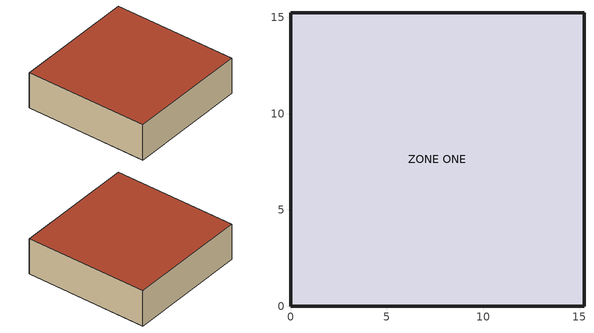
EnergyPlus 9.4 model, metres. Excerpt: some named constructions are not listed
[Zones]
ZONE ONE
 floor adiabatic (FLOOR): 15.24,0 0,0 0,15.24 15.24,15.24 z0
 wall outside (R13WALL): 0,0 15.24,0 15.24,15.24 0,15.24 0,0 z0:4.57
 roof outside (ROOF31): 0,15.24 0,0 15.24,0 15.24,15.24 z4.57
[Construction]
Composite 2-Core Filled Concrete Block Uninsulated: Composite 2-Core Filled Concrete Block Uninsulated #3, Composite 2-Core Filled Concrete Block Uninsulated #2, Composite 2-Core Filled Concrete Block Uninsulated #1
Composite 2x4 Steel Stud R11: Composite 2x4 Steel Stud R11 #3, Composite 2x4 Steel Stud R11 #2, Composite 2x4 Steel Stud R11 #1
Composite 2x4 Wood Stud R11: Composite 2x4 Wood Stud R11 #3, Composite 2x4 Wood Stud R11 #2, Composite 2x4 Wood Stud R11 #1
Composite 2x6 Steel Stud R19: Composite 2x6 Steel Stud R19 #3, Composite 2x6 Steel Stud R19 #2, Composite 2x6 Steel Stud R19 #1
Composite 2x6 Wood Stud R19: Composite 2x6 Wood Stud R19 #3, Composite 2x6 Wood Stud R19 #2, Composite 2x6 Wood Stud R19 #1
Composite Brick Foam 2x4 Steel Stud R11: Composite Brick Foam 2x4 Steel Stud R11 #3, Composite Brick Foam 2x4 Steel Stud R11 #2, Composite Brick Foam 2x4 Steel Stud R11 #1
Composite Brick Foam 2x6 Steel Stud R19: Composite Brick Foam 2x6 Steel Stud R19 #3, Composite Brick Foam 2x6 Steel Stud R19 #2, Composite Brick Foam 2x6 Steel Stud R19 #1
Composite Concrete/Foam/Concrete With Plastic Connectors: Composite Concrete/Foam/Concrete With Plastic Connectors #3, Composite Concrete/Foam/Concrete With Plastic Connectors #2, Composite Concrete/Foam/Concrete With Plastic Connectors #1
Composite Foam 2x6 Steel Stud R19: Composite Foam 2x6 Steel Stud R19 #3, Composite Foam 2x6 Steel Stud R19 #2, Composite Foam 2x6 Steel Stud R19 #1
Composite Insulated Concrete Form Wall With Steel Ties: Composite Insulated Concrete Form Wall With Steel Ties #3, Composite Insulated Concrete Form Wall With Steel Ties #2, Composite Insulated Concrete Form Wall With Steel Ties #1
Construction 1: Composite 2-Core Filled Concrete Block Insulated #1, Composite 2x4 Steel Stud R11 #1, Composite 2x4 Wood Stud R11 #1, Composite Brick Foam 2x4 Steel Stud R11 #1, Composite Foam 2x6 Steel Stud R19 #1, Composite Foam 2x6 Steel Stud R19 #2, Composite Insulated Concrete Form Wall With Steel Ties #1
Construction 10: Composite 2-Core Filled Concrete Block Insulated #1, Composite 2x4 Steel Stud R11 #1, Composite 2x4 Wood Stud R11 #1, Composite Foam 2x6 Steel Stud R19 #1, Composite Foam 2x6 Steel Stud R19 #2, Composite Insulated Concrete Form Wall With Steel Ties #1, Composite Brick Foam 2x4 Steel Stud R11 #1
Construction 100: Composite 2-Core Filled Concrete Block Insulated #1, Composite 2x4 Steel Stud R11 #1, Composite Insulated Concrete Form Wall With Steel Ties #1, Composite 2x4 Wood Stud R11 #1, Composite Foam 2x6 Steel Stud R19 #1, Composite Foam 2x6 Steel Stud R19 #2, Composite Brick Foam 2x4 Steel Stud R11 #1
Construction 1000: Composite 2x4 Steel Stud R11 #1, Composite Brick Foam 2x4 Steel Stud R11 #1, Composite 2x4 Wood Stud R11 #1, Composite Foam 2x6 Steel Stud R19 #2, Composite Foam 2x6 Steel Stud R19 #1, Composite Insulated Concrete Form Wall With Steel Ties #1, Composite 2-Core Filled Concrete Block Insulated #1
Construction 101: Composite 2-Core Filled Concrete Block Insulated #1, Composite 2x4 Steel Stud R11 #1, Composite Insulated Concrete Form Wall With Steel Ties #1, Composite 2x4 Wood Stud R11 #1, Composite Foam 2x6 Steel Stud R19 #2, Composite Brick Foam 2x4 Steel Stud R11 #1, Composite Foam 2x6 Steel Stud R19 #1
Construction 102: Composite 2-Core Filled Concrete Block Insulated #1, Composite 2x4 Steel Stud R11 #1, Composite Insulated Concrete Form Wall With Steel Ties #1, Composite 2x4 Wood Stud R11 #1, Composite Foam 2x6 Steel Stud R19 #2, Composite Foam 2x6 Steel Stud R19 #1, Composite Brick Foam 2x4 Steel Stud R11 #1
Construction 103: Composite 2-Core Filled Concrete Block Insulated #1, Composite 2x4 Steel Stud R11 #1, Composite Insulated Concrete Form Wall With Steel Ties #1, Composite Brick Foam 2x4 Steel Stud R11 #1, Composite 2x4 Wood Stud R11 #1, Composite Foam 2x6 Steel Stud R19 #1, Composite Foam 2x6 Steel Stud R19 #2
Construction 104: Composite 2-Core Filled Concrete Block Insulated #1, Composite 2x4 Steel Stud R11 #1, Composite Insulated Concrete Form Wall With Steel Ties #1, Composite Brick Foam 2x4 Steel Stud R11 #1, Composite 2x4 Wood Stud R11 #1, Composite Foam 2x6 Steel Stud R19 #2, Composite Foam 2x6 Steel Stud R19 #1
Construction 105: Composite 2-Core Filled Concrete Block Insulated #1, Composite 2x4 Steel Stud R11 #1, Composite Insulated Concrete Form Wall With Steel Ties #1, Composite Brick Foam 2x4 Steel Stud R11 #1, Composite Foam 2x6 Steel Stud R19 #1, Composite 2x4 Wood Stud R11 #1, Composite Foam 2x6 Steel Stud R19 #2
Construction 106: Composite 2-Core Filled Concrete Block Insulated #1, Composite 2x4 Steel Stud R11 #1, Composite Insulated Concrete Form Wall With Steel Ties #1, Composite Brick Foam 2x4 Steel Stud R11 #1, Composite Foam 2x6 Steel Stud R19 #1, Composite Foam 2x6 Steel Stud R19 #2, Composite 2x4 Wood Stud R11 #1
Construction 107: Composite 2-Core Filled Concrete Block Insulated #1, Composite 2x4 Steel Stud R11 #1, Composite Insulated Concrete Form Wall With Steel Ties #1, Composite Brick Foam 2x4 Steel Stud R11 #1, Composite Foam 2x6 Steel Stud R19 #2, Composite 2x4 Wood Stud R11 #1, Composite Foam 2x6 Steel Stud R19 #1
Construction 108: Composite 2-Core Filled Concrete Block Insulated #1, Composite 2x4 Steel Stud R11 #1, Composite Insulated Concrete Form Wall With Steel Ties #1, Composite Brick Foam 2x4 Steel Stud R11 #1, Composite Foam 2x6 Steel Stud R19 #2, Composite Foam 2x6 Steel Stud R19 #1, Composite 2x4 Wood Stud R11 #1
Construction 109: Composite 2-Core Filled Concrete Block Insulated #1, Composite 2x4 Steel Stud R11 #1, Composite Insulated Concrete Form Wall With Steel Ties #1, Composite Foam 2x6 Steel Stud R19 #1, Composite 2x4 Wood Stud R11 #1, Composite Brick Foam 2x4 Steel Stud R11 #1, Composite Foam 2x6 Steel Stud R19 #2
Construction 11: Composite 2-Core Filled Concrete Block Insulated #1, Composite 2x4 Steel Stud R11 #1, Composite 2x4 Wood Stud R11 #1, Composite Foam 2x6 Steel Stud R19 #1, Composite Insulated Concrete Form Wall With Steel Ties #1, Composite Brick Foam 2x4 Steel Stud R11 #1, Composite Foam 2x6 Steel Stud R19 #2
Construction 110: Composite 2-Core Filled Concrete Block Insulated #1, Composite 2x4 Steel Stud R11 #1, Composite Insulated Concrete Form Wall With Steel Ties #1, Composite Foam 2x6 Steel Stud R19 #1, Composite 2x4 Wood Stud R11 #1, Composite Foam 2x6 Steel Stud R19 #2, Composite Brick Foam 2x4 Steel Stud R11 #1
Construction 111: Composite 2-Core Filled Concrete Block Insulated #1, Composite 2x4 Steel Stud R11 #1, Composite Insulated Concrete Form Wall With Steel Ties #1, Composite Foam 2x6 Steel Stud R19 #1, Composite Brick Foam 2x4 Steel Stud R11 #1, Composite 2x4 Wood Stud R11 #1, Composite Foam 2x6 Steel Stud R19 #2
Construction 112: Composite 2-Core Filled Concrete Block Insulated #1, Composite 2x4 Steel Stud R11 #1, Composite Insulated Concrete Form Wall With Steel Ties #1, Composite Foam 2x6 Steel Stud R19 #1, Composite Brick Foam 2x4 Steel Stud R11 #1, Composite Foam 2x6 Steel Stud R19 #2, Composite 2x4 Wood Stud R11 #1
Construction 113: Composite 2-Core Filled Concrete Block Insulated #1, Composite 2x4 Steel Stud R11 #1, Composite Insulated Concrete Form Wall With Steel Ties #1, Composite Foam 2x6 Steel Stud R19 #1, Composite Foam 2x6 Steel Stud R19 #2, Composite 2x4 Wood Stud R11 #1, Composite Brick Foam 2x4 Steel Stud R11 #1
Construction 114: Composite 2-Core Filled Concrete Block Insulated #1, Composite 2x4 Steel Stud R11 #1, Composite Insulated Concrete Form Wall With Steel Ties #1, Composite Foam 2x6 Steel Stud R19 #1, Composite Foam 2x6 Steel Stud R19 #2, Composite Brick Foam 2x4 Steel Stud R11 #1, Composite 2x4 Wood Stud R11 #1
Construction 115: Composite 2-Core Filled Concrete Block Insulated #1, Composite 2x4 Steel Stud R11 #1, Composite Insulated Concrete Form Wall With Steel Ties #1, Composite Foam 2x6 Steel Stud R19 #2, Composite 2x4 Wood Stud R11 #1, Composite Brick Foam 2x4 Steel Stud R11 #1, Composite Foam 2x6 Steel Stud R19 #1
Construction 116: Composite 2-Core Filled Concrete Block Insulated #1, Composite 2x4 Steel Stud R11 #1, Composite Insulated Concrete Form Wall With Steel Ties #1, Composite Foam 2x6 Steel Stud R19 #2, Composite 2x4 Wood Stud R11 #1, Composite Foam 2x6 Steel Stud R19 #1, Composite Brick Foam 2x4 Steel Stud R11 #1
Construction 117: Composite 2-Core Filled Concrete Block Insulated #1, Composite 2x4 Steel Stud R11 #1, Composite Insulated Concrete Form Wall With Steel Ties #1, Composite Foam 2x6 Steel Stud R19 #2, Composite Brick Foam 2x4 Steel Stud R11 #1, Composite 2x4 Wood Stud R11 #1, Composite Foam 2x6 Steel Stud R19 #1
Construction 118: Composite 2-Core Filled Concrete Block Insulated #1, Composite 2x4 Steel Stud R11 #1, Composite Insulated Concrete Form Wall With Steel Ties #1, Composite Foam 2x6 Steel Stud R19 #2, Composite Brick Foam 2x4 Steel Stud R11 #1, Composite Foam 2x6 Steel Stud R19 #1, Composite 2x4 Wood Stud R11 #1
Construction 119: Composite 2-Core Filled Concrete Block Insulated #1, Composite 2x4 Steel Stud R11 #1, Composite Insulated Concrete Form Wall With Steel Ties #1, Composite Foam 2x6 Steel Stud R19 #2, Composite Foam 2x6 Steel Stud R19 #1, Composite 2x4 Wood Stud R11 #1, Composite Brick Foam 2x4 Steel Stud R11 #1
Construction 12: Composite 2-Core Filled Concrete Block Insulated #1, Composite 2x4 Steel Stud R11 #1, Composite 2x4 Wood Stud R11 #1, Composite Foam 2x6 Steel Stud R19 #1, Composite Insulated Concrete Form Wall With Steel Ties #1, Composite Foam 2x6 Steel Stud R19 #2, Composite Brick Foam 2x4 Steel Stud R11 #1
Construction 120: Composite 2-Core Filled Concrete Block Insulated #1, Composite 2x4 Steel Stud R11 #1, Composite Insulated Concrete Form Wall With Steel Ties #1, Composite Foam 2x6 Steel Stud R19 #2, Composite Foam 2x6 Steel Stud R19 #1, Composite Brick Foam 2x4 Steel Stud R11 #1, Composite 2x4 Wood Stud R11 #1
Construction 121: Composite 2-Core Filled Concrete Block Insulated #1, Composite 2x4 Wood Stud R11 #1, Composite 2x4 Steel Stud R11 #1, Composite Brick Foam 2x4 Steel Stud R11 #1, Composite Foam 2x6 Steel Stud R19 #1, Composite Foam 2x6 Steel Stud R19 #2, Composite Insulated Concrete Form Wall With Steel Ties #1
Construction 122: Composite 2-Core Filled Concrete Block Insulated #1, Composite 2x4 Wood Stud R11 #1, Composite 2x4 Steel Stud R11 #1, Composite Brick Foam 2x4 Steel Stud R11 #1, Composite Foam 2x6 Steel Stud R19 #1, Composite Insulated Concrete Form Wall With Steel Ties #1, Composite Foam 2x6 Steel Stud R19 #2
Construction 123: Composite 2-Core Filled Concrete Block Insulated #1, Composite 2x4 Wood Stud R11 #1, Composite 2x4 Steel Stud R11 #1, Composite Brick Foam 2x4 Steel Stud R11 #1, Composite Foam 2x6 Steel Stud R19 #2, Composite Foam 2x6 Steel Stud R19 #1, Composite Insulated Concrete Form Wall With Steel Ties #1
Construction 124: Composite 2-Core Filled Concrete Block Insulated #1, Composite 2x4 Wood Stud R11 #1, Composite 2x4 Steel Stud R11 #1, Composite Brick Foam 2x4 Steel Stud R11 #1, Composite Foam 2x6 Steel Stud R19 #2, Composite Insulated Concrete Form Wall With Steel Ties #1, Composite Foam 2x6 Steel Stud R19 #1
Construction 125: Composite 2-Core Filled Concrete Block Insulated #1, Composite 2x4 Wood Stud R11 #1, Composite 2x4 Steel Stud R11 #1, Composite Brick Foam 2x4 Steel Stud R11 #1, Composite Insulated Concrete Form Wall With Steel Ties #1, Composite Foam 2x6 Steel Stud R19 #1, Composite Foam 2x6 Steel Stud R19 #2
Construction 126: Composite 2-Core Filled Concrete Block Insulated #1, Composite 2x4 Wood Stud R11 #1, Composite 2x4 Steel Stud R11 #1, Composite Brick Foam 2x4 Steel Stud R11 #1, Composite Insulated Concrete Form Wall With Steel Ties #1, Composite Foam 2x6 Steel Stud R19 #2, Composite Foam 2x6 Steel Stud R19 #1
Construction 127: Composite 2-Core Filled Concrete Block Insulated #1, Composite 2x4 Wood Stud R11 #1, Composite 2x4 Steel Stud R11 #1, Composite Foam 2x6 Steel Stud R19 #1, Composite Brick Foam 2x4 Steel Stud R11 #1, Composite Foam 2x6 Steel Stud R19 #2, Composite Insulated Concrete Form Wall With Steel Ties #1
Construction 128: Composite 2-Core Filled Concrete Block Insulated #1, Composite 2x4 Wood Stud R11 #1, Composite 2x4 Steel Stud R11 #1, Composite Foam 2x6 Steel Stud R19 #1, Composite Brick Foam 2x4 Steel Stud R11 #1, Composite Insulated Concrete Form Wall With Steel Ties #1, Composite Foam 2x6 Steel Stud R19 #2
Construction 129: Composite 2-Core Filled Concrete Block Insulated #1, Composite 2x4 Wood Stud R11 #1, Composite 2x4 Steel Stud R11 #1, Composite Foam 2x6 Steel Stud R19 #1, Composite Foam 2x6 Steel Stud R19 #2, Composite Brick Foam 2x4 Steel Stud R11 #1, Composite Insulated Concrete Form Wall With Steel Ties #1
Construction 13: Composite 2-Core Filled Concrete Block Insulated #1, Composite 2x4 Steel Stud R11 #1, Composite 2x4 Wood Stud R11 #1, Composite Foam 2x6 Steel Stud R19 #2, Composite Brick Foam 2x4 Steel Stud R11 #1, Composite Foam 2x6 Steel Stud R19 #1, Composite Insulated Concrete Form Wall With Steel Ties #1
Construction 130: Composite 2-Core Filled Concrete Block Insulated #1, Composite 2x4 Wood Stud R11 #1, Composite 2x4 Steel Stud R11 #1, Composite Foam 2x6 Steel Stud R19 #1, Composite Foam 2x6 Steel Stud R19 #2, Composite Insulated Concrete Form Wall With Steel Ties #1, Composite Brick Foam 2x4 Steel Stud R11 #1
Construction 131: Composite 2-Core Filled Concrete Block Insulated #1, Composite 2x4 Wood Stud R11 #1, Composite 2x4 Steel Stud R11 #1, Composite Foam 2x6 Steel Stud R19 #1, Composite Insulated Concrete Form Wall With Steel Ties #1, Composite Brick Foam 2x4 Steel Stud R11 #1, Composite Foam 2x6 Steel Stud R19 #2
Construction 132: Composite 2-Core Filled Concrete Block Insulated #1, Composite 2x4 Wood Stud R11 #1, Composite 2x4 Steel Stud R11 #1, Composite Foam 2x6 Steel Stud R19 #1, Composite Insulated Concrete Form Wall With Steel Ties #1, Composite Foam 2x6 Steel Stud R19 #2, Composite Brick Foam 2x4 Steel Stud R11 #1
Construction 133: Composite 2-Core Filled Concrete Block Insulated #1, Composite 2x4 Wood Stud R11 #1, Composite 2x4 Steel Stud R11 #1, Composite Foam 2x6 Steel Stud R19 #2, Composite Brick Foam 2x4 Steel Stud R11 #1, Composite Foam 2x6 Steel Stud R19 #1, Composite Insulated Concrete Form Wall With Steel Ties #1
Construction 134: Composite 2-Core Filled Concrete Block Insulated #1, Composite 2x4 Wood Stud R11 #1, Composite 2x4 Steel Stud R11 #1, Composite Foam 2x6 Steel Stud R19 #2, Composite Brick Foam 2x4 Steel Stud R11 #1, Composite Insulated Concrete Form Wall With Steel Ties #1, Composite Foam 2x6 Steel Stud R19 #1
Construction 135: Composite 2-Core Filled Concrete Block Insulated #1, Composite 2x4 Wood Stud R11 #1, Composite 2x4 Steel Stud R11 #1, Composite Foam 2x6 Steel Stud R19 #2, Composite Foam 2x6 Steel Stud R19 #1, Composite Brick Foam 2x4 Steel Stud R11 #1, Composite Insulated Concrete Form Wall With Steel Ties #1
Construction 136: Composite 2-Core Filled Concrete Block Insulated #1, Composite 2x4 Wood Stud R11 #1, Composite 2x4 Steel Stud R11 #1, Composite Foam 2x6 Steel Stud R19 #2, Composite Foam 2x6 Steel Stud R19 #1, Composite Insulated Concrete Form Wall With Steel Ties #1, Composite Brick Foam 2x4 Steel Stud R11 #1
Construction 137: Composite 2-Core Filled Concrete Block Insulated #1, Composite 2x4 Wood Stud R11 #1, Composite 2x4 Steel Stud R11 #1, Composite Foam 2x6 Steel Stud R19 #2, Composite Insulated Concrete Form Wall With Steel Ties #1, Composite Brick Foam 2x4 Steel Stud R11 #1, Composite Foam 2x6 Steel Stud R19 #1
Construction 138: Composite 2-Core Filled Concrete Block Insulated #1, Composite 2x4 Wood Stud R11 #1, Composite 2x4 Steel Stud R11 #1, Composite Foam 2x6 Steel Stud R19 #2, Composite Insulated Concrete Form Wall With Steel Ties #1, Composite Foam 2x6 Steel Stud R19 #1, Composite Brick Foam 2x4 Steel Stud R11 #1
Construction 139: Composite 2-Core Filled Concrete Block Insulated #1, Composite 2x4 Wood Stud R11 #1, Composite 2x4 Steel Stud R11 #1, Composite Insulated Concrete Form Wall With Steel Ties #1, Composite Brick Foam 2x4 Steel Stud R11 #1, Composite Foam 2x6 Steel Stud R19 #1, Composite Foam 2x6 Steel Stud R19 #2
Construction 14: Composite 2-Core Filled Concrete Block Insulated #1, Composite 2x4 Steel Stud R11 #1, Composite 2x4 Wood Stud R11 #1, Composite Foam 2x6 Steel Stud R19 #2, Composite Brick Foam 2x4 Steel Stud R11 #1, Composite Insulated Concrete Form Wall With Steel Ties #1, Composite Foam 2x6 Steel Stud R19 #1
Construction 140: Composite 2-Core Filled Concrete Block Insulated #1, Composite 2x4 Wood Stud R11 #1, Composite 2x4 Steel Stud R11 #1, Composite Insulated Concrete Form Wall With Steel Ties #1, Composite Brick Foam 2x4 Steel Stud R11 #1, Composite Foam 2x6 Steel Stud R19 #2, Composite Foam 2x6 Steel Stud R19 #1
Construction 141: Composite 2-Core Filled Concrete Block Insulated #1, Composite 2x4 Wood Stud R11 #1, Composite 2x4 Steel Stud R11 #1, Composite Insulated Concrete Form Wall With Steel Ties #1, Composite Foam 2x6 Steel Stud R19 #1, Composite Brick Foam 2x4 Steel Stud R11 #1, Composite Foam 2x6 Steel Stud R19 #2
Construction 142: Composite 2-Core Filled Concrete Block Insulated #1, Composite 2x4 Wood Stud R11 #1, Composite 2x4 Steel Stud R11 #1, Composite Insulated Concrete Form Wall With Steel Ties #1, Composite Foam 2x6 Steel Stud R19 #1, Composite Foam 2x6 Steel Stud R19 #2, Composite Brick Foam 2x4 Steel Stud R11 #1
Construction 143: Composite 2-Core Filled Concrete Block Insulated #1, Composite 2x4 Wood Stud R11 #1, Composite 2x4 Steel Stud R11 #1, Composite Insulated Concrete Form Wall With Steel Ties #1, Composite Foam 2x6 Steel Stud R19 #2, Composite Brick Foam 2x4 Steel Stud R11 #1, Composite Foam 2x6 Steel Stud R19 #1
Construction 144: Composite 2-Core Filled Concrete Block Insulated #1, Composite 2x4 Wood Stud R11 #1, Composite 2x4 Steel Stud R11 #1, Composite Insulated Concrete Form Wall With Steel Ties #1, Composite Foam 2x6 Steel Stud R19 #2, Composite Foam 2x6 Steel Stud R19 #1, Composite Brick Foam 2x4 Steel Stud R11 #1
Construction 145: Composite 2-Core Filled Concrete Block Insulated #1, Composite 2x4 Wood Stud R11 #1, Composite Brick Foam 2x4 Steel Stud R11 #1, Composite 2x4 Steel Stud R11 #1, Composite Foam 2x6 Steel Stud R19 #1, Composite Foam 2x6 Steel Stud R19 #2, Composite Insulated Concrete Form Wall With Steel Ties #1
Construction 146: Composite 2-Core Filled Concrete Block Insulated #1, Composite 2x4 Wood Stud R11 #1, Composite Brick Foam 2x4 Steel Stud R11 #1, Composite 2x4 Steel Stud R11 #1, Composite Foam 2x6 Steel Stud R19 #1, Composite Insulated Concrete Form Wall With Steel Ties #1, Composite Foam 2x6 Steel Stud R19 #2
Construction 147: Composite 2-Core Filled Concrete Block Insulated #1, Composite 2x4 Wood Stud R11 #1, Composite Brick Foam 2x4 Steel Stud R11 #1, Composite 2x4 Steel Stud R11 #1, Composite Foam 2x6 Steel Stud R19 #2, Composite Foam 2x6 Steel Stud R19 #1, Composite Insulated Concrete Form Wall With Steel Ties #1
Construction 148: Composite 2-Core Filled Concrete Block Insulated #1, Composite 2x4 Wood Stud R11 #1, Composite Brick Foam 2x4 Steel Stud R11 #1, Composite 2x4 Steel Stud R11 #1, Composite Foam 2x6 Steel Stud R19 #2, Composite Insulated Concrete Form Wall With Steel Ties #1, Composite Foam 2x6 Steel Stud R19 #1
Construction 149: Composite 2-Core Filled Concrete Block Insulated #1, Composite 2x4 Wood Stud R11 #1, Composite Brick Foam 2x4 Steel Stud R11 #1, Composite 2x4 Steel Stud R11 #1, Composite Insulated Concrete Form Wall With Steel Ties #1, Composite Foam 2x6 Steel Stud R19 #1, Composite Foam 2x6 Steel Stud R19 #2
Construction 15: Composite 2-Core Filled Concrete Block Insulated #1, Composite 2x4 Steel Stud R11 #1, Composite 2x4 Wood Stud R11 #1, Composite Foam 2x6 Steel Stud R19 #2, Composite Foam 2x6 Steel Stud R19 #1, Composite Brick Foam 2x4 Steel Stud R11 #1, Composite Insulated Concrete Form Wall With Steel Ties #1
Construction 150: Composite 2-Core Filled Concrete Block Insulated #1, Composite 2x4 Wood Stud R11 #1, Composite Brick Foam 2x4 Steel Stud R11 #1, Composite 2x4 Steel Stud R11 #1, Composite Insulated Concrete Form Wall With Steel Ties #1, Composite Foam 2x6 Steel Stud R19 #2, Composite Foam 2x6 Steel Stud R19 #1
Construction 151: Composite 2-Core Filled Concrete Block Insulated #1, Composite 2x4 Wood Stud R11 #1, Composite Brick Foam 2x4 Steel Stud R11 #1, Composite Foam 2x6 Steel Stud R19 #1, Composite 2x4 Steel Stud R11 #1, Composite Foam 2x6 Steel Stud R19 #2, Composite Insulated Concrete Form Wall With Steel Ties #1
Construction 152: Composite 2-Core Filled Concrete Block Insulated #1, Composite 2x4 Wood Stud R11 #1, Composite Brick Foam 2x4 Steel Stud R11 #1, Composite Foam 2x6 Steel Stud R19 #1, Composite 2x4 Steel Stud R11 #1, Composite Insulated Concrete Form Wall With Steel Ties #1, Composite Foam 2x6 Steel Stud R19 #2
Construction 153: Composite 2-Core Filled Concrete Block Insulated #1, Composite 2x4 Wood Stud R11 #1, Composite Brick Foam 2x4 Steel Stud R11 #1, Composite Foam 2x6 Steel Stud R19 #1, Composite Foam 2x6 Steel Stud R19 #2, Composite 2x4 Steel Stud R11 #1, Composite Insulated Concrete Form Wall With Steel Ties #1
Construction 154: Composite 2-Core Filled Concrete Block Insulated #1, Composite 2x4 Wood Stud R11 #1, Composite Brick Foam 2x4 Steel Stud R11 #1, Composite Foam 2x6 Steel Stud R19 #1, Composite Foam 2x6 Steel Stud R19 #2, Composite Insulated Concrete Form Wall With Steel Ties #1, Composite 2x4 Steel Stud R11 #1
Construction 155: Composite 2-Core Filled Concrete Block Insulated #1, Composite 2x4 Wood Stud R11 #1, Composite Brick Foam 2x4 Steel Stud R11 #1, Composite Foam 2x6 Steel Stud R19 #1, Composite Insulated Concrete Form Wall With Steel Ties #1, Composite 2x4 Steel Stud R11 #1, Composite Foam 2x6 Steel Stud R19 #2
Construction 156: Composite 2-Core Filled Concrete Block Insulated #1, Composite 2x4 Wood Stud R11 #1, Composite Brick Foam 2x4 Steel Stud R11 #1, Composite Foam 2x6 Steel Stud R19 #1, Composite Insulated Concrete Form Wall With Steel Ties #1, Composite Foam 2x6 Steel Stud R19 #2, Composite 2x4 Steel Stud R11 #1
Construction 157: Composite 2-Core Filled Concrete Block Insulated #1, Composite 2x4 Wood Stud R11 #1, Composite Brick Foam 2x4 Steel Stud R11 #1, Composite Foam 2x6 Steel Stud R19 #2, Composite 2x4 Steel Stud R11 #1, Composite Foam 2x6 Steel Stud R19 #1, Composite Insulated Concrete Form Wall With Steel Ties #1
Construction 158: Composite 2-Core Filled Concrete Block Insulated #1, Composite 2x4 Wood Stud R11 #1, Composite Brick Foam 2x4 Steel Stud R11 #1, Composite Foam 2x6 Steel Stud R19 #2, Composite 2x4 Steel Stud R11 #1, Composite Insulated Concrete Form Wall With Steel Ties #1, Composite Foam 2x6 Steel Stud R19 #1
Construction 159: Composite 2-Core Filled Concrete Block Insulated #1, Composite 2x4 Wood Stud R11 #1, Composite Brick Foam 2x4 Steel Stud R11 #1, Composite Foam 2x6 Steel Stud R19 #2, Composite Foam 2x6 Steel Stud R19 #1, Composite 2x4 Steel Stud R11 #1, Composite Insulated Concrete Form Wall With Steel Ties #1
Construction 16: Composite 2-Core Filled Concrete Block Insulated #1, Composite 2x4 Steel Stud R11 #1, Composite 2x4 Wood Stud R11 #1, Composite Foam 2x6 Steel Stud R19 #2, Composite Foam 2x6 Steel Stud R19 #1, Composite Insulated Concrete Form Wall With Steel Ties #1, Composite Brick Foam 2x4 Steel Stud R11 #1
Construction 160: Composite 2-Core Filled Concrete Block Insulated #1, Composite 2x4 Wood Stud R11 #1, Composite Brick Foam 2x4 Steel Stud R11 #1, Composite Foam 2x6 Steel Stud R19 #2, Composite Foam 2x6 Steel Stud R19 #1, Composite Insulated Concrete Form Wall With Steel Ties #1, Composite 2x4 Steel Stud R11 #1
Construction 161: Composite 2-Core Filled Concrete Block Insulated #1, Composite 2x4 Wood Stud R11 #1, Composite Brick Foam 2x4 Steel Stud R11 #1, Composite Foam 2x6 Steel Stud R19 #2, Composite Insulated Concrete Form Wall With Steel Ties #1, Composite 2x4 Steel Stud R11 #1, Composite Foam 2x6 Steel Stud R19 #1
Construction 162: Composite 2-Core Filled Concrete Block Insulated #1, Composite 2x4 Wood Stud R11 #1, Composite Brick Foam 2x4 Steel Stud R11 #1, Composite Foam 2x6 Steel Stud R19 #2, Composite Insulated Concrete Form Wall With Steel Ties #1, Composite Foam 2x6 Steel Stud R19 #1, Composite 2x4 Steel Stud R11 #1
Construction 163: Composite 2-Core Filled Concrete Block Insulated #1, Composite 2x4 Wood Stud R11 #1, Composite Brick Foam 2x4 Steel Stud R11 #1, Composite Insulated Concrete Form Wall With Steel Ties #1, Composite 2x4 Steel Stud R11 #1, Composite Foam 2x6 Steel Stud R19 #1, Composite Foam 2x6 Steel Stud R19 #2
Construction 164: Composite 2-Core Filled Concrete Block Insulated #1, Composite 2x4 Wood Stud R11 #1, Composite Brick Foam 2x4 Steel Stud R11 #1, Composite Insulated Concrete Form Wall With Steel Ties #1, Composite 2x4 Steel Stud R11 #1, Composite Foam 2x6 Steel Stud R19 #2, Composite Foam 2x6 Steel Stud R19 #1
Construction 165: Composite 2-Core Filled Concrete Block Insulated #1, Composite 2x4 Wood Stud R11 #1, Composite Brick Foam 2x4 Steel Stud R11 #1, Composite Insulated Concrete Form Wall With Steel Ties #1, Composite Foam 2x6 Steel Stud R19 #1, Composite 2x4 Steel Stud R11 #1, Composite Foam 2x6 Steel Stud R19 #2
Construction 166: Composite 2-Core Filled Concrete Block Insulated #1, Composite 2x4 Wood Stud R11 #1, Composite Brick Foam 2x4 Steel Stud R11 #1, Composite Insulated Concrete Form Wall With Steel Ties #1, Composite Foam 2x6 Steel Stud R19 #1, Composite Foam 2x6 Steel Stud R19 #2, Composite 2x4 Steel Stud R11 #1
Construction 167: Composite 2-Core Filled Concrete Block Insulated #1, Composite 2x4 Wood Stud R11 #1, Composite Brick Foam 2x4 Steel Stud R11 #1, Composite Insulated Concrete Form Wall With Steel Ties #1, Composite Foam 2x6 Steel Stud R19 #2, Composite 2x4 Steel Stud R11 #1, Composite Foam 2x6 Steel Stud R19 #1
Construction 168: Composite 2-Core Filled Concrete Block Insulated #1, Composite 2x4 Wood Stud R11 #1, Composite Brick Foam 2x4 Steel Stud R11 #1, Composite Insulated Concrete Form Wall With Steel Ties #1, Composite Foam 2x6 Steel Stud R19 #2, Composite Foam 2x6 Steel Stud R19 #1, Composite 2x4 Steel Stud R11 #1
Construction 169: Composite 2-Core Filled Concrete Block Insulated #1, Composite 2x4 Wood Stud R11 #1, Composite Foam 2x6 Steel Stud R19 #1, Composite 2x4 Steel Stud R11 #1, Composite Brick Foam 2x4 Steel Stud R11 #1, Composite Foam 2x6 Steel Stud R19 #2, Composite Insulated Concrete Form Wall With Steel Ties #1
Construction 17: Composite 2-Core Filled Concrete Block Insulated #1, Composite 2x4 Steel Stud R11 #1, Composite 2x4 Wood Stud R11 #1, Composite Foam 2x6 Steel Stud R19 #2, Composite Insulated Concrete Form Wall With Steel Ties #1, Composite Brick Foam 2x4 Steel Stud R11 #1, Composite Foam 2x6 Steel Stud R19 #1
Construction 170: Composite 2-Core Filled Concrete Block Insulated #1, Composite 2x4 Wood Stud R11 #1, Composite Foam 2x6 Steel Stud R19 #1, Composite 2x4 Steel Stud R11 #1, Composite Brick Foam 2x4 Steel Stud R11 #1, Composite Insulated Concrete Form Wall With Steel Ties #1, Composite Foam 2x6 Steel Stud R19 #2
Construction 171: Composite 2-Core Filled Concrete Block Insulated #1, Composite 2x4 Wood Stud R11 #1, Composite Foam 2x6 Steel Stud R19 #1, Composite 2x4 Steel Stud R11 #1, Composite Foam 2x6 Steel Stud R19 #2, Composite Brick Foam 2x4 Steel Stud R11 #1, Composite Insulated Concrete Form Wall With Steel Ties #1
Construction 172: Composite 2-Core Filled Concrete Block Insulated #1, Composite 2x4 Wood Stud R11 #1, Composite Foam 2x6 Steel Stud R19 #1, Composite 2x4 Steel Stud R11 #1, Composite Foam 2x6 Steel Stud R19 #2, Composite Insulated Concrete Form Wall With Steel Ties #1, Composite Brick Foam 2x4 Steel Stud R11 #1
Construction 173: Composite 2-Core Filled Concrete Block Insulated #1, Composite 2x4 Wood Stud R11 #1, Composite Foam 2x6 Steel Stud R19 #1, Composite 2x4 Steel Stud R11 #1, Composite Insulated Concrete Form Wall With Steel Ties #1, Composite Brick Foam 2x4 Steel Stud R11 #1, Composite Foam 2x6 Steel Stud R19 #2
Construction 174: Composite 2-Core Filled Concrete Block Insulated #1, Composite 2x4 Wood Stud R11 #1, Composite Foam 2x6 Steel Stud R19 #1, Composite 2x4 Steel Stud R11 #1, Composite Insulated Concrete Form Wall With Steel Ties #1, Composite Foam 2x6 Steel Stud R19 #2, Composite Brick Foam 2x4 Steel Stud R11 #1
Construction 175: Composite 2-Core Filled Concrete Block Insulated #1, Composite 2x4 Wood Stud R11 #1, Composite Foam 2x6 Steel Stud R19 #1, Composite Brick Foam 2x4 Steel Stud R11 #1, Composite 2x4 Steel Stud R11 #1, Composite Foam 2x6 Steel Stud R19 #2, Composite Insulated Concrete Form Wall With Steel Ties #1
Construction 176: Composite 2-Core Filled Concrete Block Insulated #1, Composite 2x4 Wood Stud R11 #1, Composite Foam 2x6 Steel Stud R19 #1, Composite Brick Foam 2x4 Steel Stud R11 #1, Composite 2x4 Steel Stud R11 #1, Composite Insulated Concrete Form Wall With Steel Ties #1, Composite Foam 2x6 Steel Stud R19 #2
Construction 177: Composite 2-Core Filled Concrete Block Insulated #1, Composite 2x4 Wood Stud R11 #1, Composite Foam 2x6 Steel Stud R19 #1, Composite Brick Foam 2x4 Steel Stud R11 #1, Composite Foam 2x6 Steel Stud R19 #2, Composite 2x4 Steel Stud R11 #1, Composite Insulated Concrete Form Wall With Steel Ties #1
Construction 178: Composite 2-Core Filled Concrete Block Insulated #1, Composite 2x4 Wood Stud R11 #1, Composite Foam 2x6 Steel Stud R19 #1, Composite Brick Foam 2x4 Steel Stud R11 #1, Composite Foam 2x6 Steel Stud R19 #2, Composite Insulated Concrete Form Wall With Steel Ties #1, Composite 2x4 Steel Stud R11 #1
Construction 179: Composite 2-Core Filled Concrete Block Insulated #1, Composite 2x4 Wood Stud R11 #1, Composite Foam 2x6 Steel Stud R19 #1, Composite Brick Foam 2x4 Steel Stud R11 #1, Composite Insulated Concrete Form Wall With Steel Ties #1, Composite 2x4 Steel Stud R11 #1, Composite Foam 2x6 Steel Stud R19 #2
Construction 18: Composite 2-Core Filled Concrete Block Insulated #1, Composite 2x4 Steel Stud R11 #1, Composite 2x4 Wood Stud R11 #1, Composite Foam 2x6 Steel Stud R19 #2, Composite Insulated Concrete Form Wall With Steel Ties #1, Composite Foam 2x6 Steel Stud R19 #1, Composite Brick Foam 2x4 Steel Stud R11 #1
Construction 180: Composite 2-Core Filled Concrete Block Insulated #1, Composite 2x4 Wood Stud R11 #1, Composite Foam 2x6 Steel Stud R19 #1, Composite Brick Foam 2x4 Steel Stud R11 #1, Composite Insulated Concrete Form Wall With Steel Ties #1, Composite Foam 2x6 Steel Stud R19 #2, Composite 2x4 Steel Stud R11 #1
Construction 181: Composite 2-Core Filled Concrete Block Insulated #1, Composite 2x4 Wood Stud R11 #1, Composite Foam 2x6 Steel Stud R19 #1, Composite Foam 2x6 Steel Stud R19 #2, Composite 2x4 Steel Stud R11 #1, Composite Brick Foam 2x4 Steel Stud R11 #1, Composite Insulated Concrete Form Wall With Steel Ties #1
Construction 182: Composite 2-Core Filled Concrete Block Insulated #1, Composite 2x4 Wood Stud R11 #1, Composite Foam 2x6 Steel Stud R19 #1, Composite Foam 2x6 Steel Stud R19 #2, Composite 2x4 Steel Stud R11 #1, Composite Insulated Concrete Form Wall With Steel Ties #1, Composite Brick Foam 2x4 Steel Stud R11 #1
Construction 183: Composite 2-Core Filled Concrete Block Insulated #1, Composite 2x4 Wood Stud R11 #1, Composite Foam 2x6 Steel Stud R19 #1, Composite Foam 2x6 Steel Stud R19 #2, Composite Brick Foam 2x4 Steel Stud R11 #1, Composite 2x4 Steel Stud R11 #1, Composite Insulated Concrete Form Wall With Steel Ties #1
Construction 184: Composite 2-Core Filled Concrete Block Insulated #1, Composite 2x4 Wood Stud R11 #1, Composite Foam 2x6 Steel Stud R19 #1, Composite Foam 2x6 Steel Stud R19 #2, Composite Brick Foam 2x4 Steel Stud R11 #1, Composite Insulated Concrete Form Wall With Steel Ties #1, Composite 2x4 Steel Stud R11 #1
Construction 185: Composite 2-Core Filled Concrete Block Insulated #1, Composite 2x4 Wood Stud R11 #1, Composite Foam 2x6 Steel Stud R19 #1, Composite Foam 2x6 Steel Stud R19 #2, Composite Insulated Concrete Form Wall With Steel Ties #1, Composite 2x4 Steel Stud R11 #1, Composite Brick Foam 2x4 Steel Stud R11 #1
Construction 186: Composite 2-Core Filled Concrete Block Insulated #1, Composite 2x4 Wood Stud R11 #1, Composite Foam 2x6 Steel Stud R19 #1, Composite Foam 2x6 Steel Stud R19 #2, Composite Insulated Concrete Form Wall With Steel Ties #1, Composite Brick Foam 2x4 Steel Stud R11 #1, Composite 2x4 Steel Stud R11 #1
Construction 187: Composite 2-Core Filled Concrete Block Insulated #1, Composite 2x4 Wood Stud R11 #1, Composite Foam 2x6 Steel Stud R19 #1, Composite Insulated Concrete Form Wall With Steel Ties #1, Composite 2x4 Steel Stud R11 #1, Composite Brick Foam 2x4 Steel Stud R11 #1, Composite Foam 2x6 Steel Stud R19 #2
Construction 188: Composite 2-Core Filled Concrete Block Insulated #1, Composite 2x4 Wood Stud R11 #1, Composite Foam 2x6 Steel Stud R19 #1, Composite Insulated Concrete Form Wall With Steel Ties #1, Composite 2x4 Steel Stud R11 #1, Composite Foam 2x6 Steel Stud R19 #2, Composite Brick Foam 2x4 Steel Stud R11 #1
Construction 189: Composite 2-Core Filled Concrete Block Insulated #1, Composite 2x4 Wood Stud R11 #1, Composite Foam 2x6 Steel Stud R19 #1, Composite Insulated Concrete Form Wall With Steel Ties #1, Composite Brick Foam 2x4 Steel Stud R11 #1, Composite 2x4 Steel Stud R11 #1, Composite Foam 2x6 Steel Stud R19 #2
Construction 19: Composite 2-Core Filled Concrete Block Insulated #1, Composite 2x4 Steel Stud R11 #1, Composite 2x4 Wood Stud R11 #1, Composite Insulated Concrete Form Wall With Steel Ties #1, Composite Brick Foam 2x4 Steel Stud R11 #1, Composite Foam 2x6 Steel Stud R19 #1, Composite Foam 2x6 Steel Stud R19 #2
Construction 190: Composite 2-Core Filled Concrete Block Insulated #1, Composite 2x4 Wood Stud R11 #1, Composite Foam 2x6 Steel Stud R19 #1, Composite Insulated Concrete Form Wall With Steel Ties #1, Composite Brick Foam 2x4 Steel Stud R11 #1, Composite Foam 2x6 Steel Stud R19 #2, Composite 2x4 Steel Stud R11 #1
Construction 191: Composite 2-Core Filled Concrete Block Insulated #1, Composite 2x4 Wood Stud R11 #1, Composite Foam 2x6 Steel Stud R19 #1, Composite Insulated Concrete Form Wall With Steel Ties #1, Composite Foam 2x6 Steel Stud R19 #2, Composite 2x4 Steel Stud R11 #1, Composite Brick Foam 2x4 Steel Stud R11 #1
Construction 192: Composite 2-Core Filled Concrete Block Insulated #1, Composite 2x4 Wood Stud R11 #1, Composite Foam 2x6 Steel Stud R19 #1, Composite Insulated Concrete Form Wall With Steel Ties #1, Composite Foam 2x6 Steel Stud R19 #2, Composite Brick Foam 2x4 Steel Stud R11 #1, Composite 2x4 Steel Stud R11 #1
Construction 193: Composite 2-Core Filled Concrete Block Insulated #1, Composite 2x4 Wood Stud R11 #1, Composite Foam 2x6 Steel Stud R19 #2, Composite 2x4 Steel Stud R11 #1, Composite Brick Foam 2x4 Steel Stud R11 #1, Composite Foam 2x6 Steel Stud R19 #1, Composite Insulated Concrete Form Wall With Steel Ties #1
Construction 194: Composite 2-Core Filled Concrete Block Insulated #1, Composite 2x4 Wood Stud R11 #1, Composite Foam 2x6 Steel Stud R19 #2, Composite 2x4 Steel Stud R11 #1, Composite Brick Foam 2x4 Steel Stud R11 #1, Composite Insulated Concrete Form Wall With Steel Ties #1, Composite Foam 2x6 Steel Stud R19 #1
Construction 195: Composite 2-Core Filled Concrete Block Insulated #1, Composite 2x4 Wood Stud R11 #1, Composite Foam 2x6 Steel Stud R19 #2, Composite 2x4 Steel Stud R11 #1, Composite Foam 2x6 Steel Stud R19 #1, Composite Brick Foam 2x4 Steel Stud R11 #1, Composite Insulated Concrete Form Wall With Steel Ties #1
Construction 196: Composite 2-Core Filled Concrete Block Insulated #1, Composite 2x4 Wood Stud R11 #1, Composite Foam 2x6 Steel Stud R19 #2, Composite 2x4 Steel Stud R11 #1, Composite Foam 2x6 Steel Stud R19 #1, Composite Insulated Concrete Form Wall With Steel Ties #1, Composite Brick Foam 2x4 Steel Stud R11 #1
Construction 197: Composite 2-Core Filled Concrete Block Insulated #1, Composite 2x4 Wood Stud R11 #1, Composite Foam 2x6 Steel Stud R19 #2, Composite 2x4 Steel Stud R11 #1, Composite Insulated Concrete Form Wall With Steel Ties #1, Composite Brick Foam 2x4 Steel Stud R11 #1, Composite Foam 2x6 Steel Stud R19 #1
Construction 198: Composite 2-Core Filled Concrete Block Insulated #1, Composite 2x4 Wood Stud R11 #1, Composite Foam 2x6 Steel Stud R19 #2, Composite 2x4 Steel Stud R11 #1, Composite Insulated Concrete Form Wall With Steel Ties #1, Composite Foam 2x6 Steel Stud R19 #1, Composite Brick Foam 2x4 Steel Stud R11 #1
Construction 199: Composite 2-Core Filled Concrete Block Insulated #1, Composite 2x4 Wood Stud R11 #1, Composite Foam 2x6 Steel Stud R19 #2, Composite Brick Foam 2x4 Steel Stud R11 #1, Composite 2x4 Steel Stud R11 #1, Composite Foam 2x6 Steel Stud R19 #1, Composite Insulated Concrete Form Wall With Steel Ties #1
Construction 2: Composite 2-Core Filled Concrete Block Insulated #1, Composite 2x4 Steel Stud R11 #1, Composite 2x4 Wood Stud R11 #1, Composite Brick Foam 2x4 Steel Stud R11 #1, Composite Foam 2x6 Steel Stud R19 #1, Composite Insulated Concrete Form Wall With Steel Ties #1, Composite Foam 2x6 Steel Stud R19 #2
Construction 20: Composite 2-Core Filled Concrete Block Insulated #1, Composite 2x4 Steel Stud R11 #1, Composite 2x4 Wood Stud R11 #1, Composite Insulated Concrete Form Wall With Steel Ties #1, Composite Brick Foam 2x4 Steel Stud R11 #1, Composite Foam 2x6 Steel Stud R19 #2, Composite Foam 2x6 Steel Stud R19 #1
Construction 200: Composite 2-Core Filled Concrete Block Insulated #1, Composite 2x4 Wood Stud R11 #1, Composite Foam 2x6 Steel Stud R19 #2, Composite Brick Foam 2x4 Steel Stud R11 #1, Composite 2x4 Steel Stud R11 #1, Composite Insulated Concrete Form Wall With Steel Ties #1, Composite Foam 2x6 Steel Stud R19 #1
Construction 201: Composite 2-Core Filled Concrete Block Insulated #1, Composite 2x4 Wood Stud R11 #1, Composite Foam 2x6 Steel Stud R19 #2, Composite Brick Foam 2x4 Steel Stud R11 #1, Composite Foam 2x6 Steel Stud R19 #1, Composite 2x4 Steel Stud R11 #1, Composite Insulated Concrete Form Wall With Steel Ties #1
Construction 202: Composite 2-Core Filled Concrete Block Insulated #1, Composite 2x4 Wood Stud R11 #1, Composite Foam 2x6 Steel Stud R19 #2, Composite Brick Foam 2x4 Steel Stud R11 #1, Composite Foam 2x6 Steel Stud R19 #1, Composite Insulated Concrete Form Wall With Steel Ties #1, Composite 2x4 Steel Stud R11 #1
Construction 203: Composite 2-Core Filled Concrete Block Insulated #1, Composite 2x4 Wood Stud R11 #1, Composite Foam 2x6 Steel Stud R19 #2, Composite Brick Foam 2x4 Steel Stud R11 #1, Composite Insulated Concrete Form Wall With Steel Ties #1, Composite 2x4 Steel Stud R11 #1, Composite Foam 2x6 Steel Stud R19 #1
Construction 204: Composite 2-Core Filled Concrete Block Insulated #1, Composite 2x4 Wood Stud R11 #1, Composite Foam 2x6 Steel Stud R19 #2, Composite Brick Foam 2x4 Steel Stud R11 #1, Composite Insulated Concrete Form Wall With Steel Ties #1, Composite Foam 2x6 Steel Stud R19 #1, Composite 2x4 Steel Stud R11 #1
Construction 205: Composite 2-Core Filled Concrete Block Insulated #1, Composite 2x4 Wood Stud R11 #1, Composite Foam 2x6 Steel Stud R19 #2, Composite Foam 2x6 Steel Stud R19 #1, Composite 2x4 Steel Stud R11 #1, Composite Brick Foam 2x4 Steel Stud R11 #1, Composite Insulated Concrete Form Wall With Steel Ties #1
Construction 206: Composite 2-Core Filled Concrete Block Insulated #1, Composite 2x4 Wood Stud R11 #1, Composite Foam 2x6 Steel Stud R19 #2, Composite Foam 2x6 Steel Stud R19 #1, Composite 2x4 Steel Stud R11 #1, Composite Insulated Concrete Form Wall With Steel Ties #1, Composite Brick Foam 2x4 Steel Stud R11 #1
Construction 207: Composite 2-Core Filled Concrete Block Insulated #1, Composite 2x4 Wood Stud R11 #1, Composite Foam 2x6 Steel Stud R19 #2, Composite Foam 2x6 Steel Stud R19 #1, Composite Brick Foam 2x4 Steel Stud R11 #1, Composite 2x4 Steel Stud R11 #1, Composite Insulated Concrete Form Wall With Steel Ties #1
Construction 208: Composite 2-Core Filled Concrete Block Insulated #1, Composite 2x4 Wood Stud R11 #1, Composite Foam 2x6 Steel Stud R19 #2, Composite Foam 2x6 Steel Stud R19 #1, Composite Brick Foam 2x4 Steel Stud R11 #1, Composite Insulated Concrete Form Wall With Steel Ties #1, Composite 2x4 Steel Stud R11 #1
Construction 209: Composite 2-Core Filled Concrete Block Insulated #1, Composite 2x4 Wood Stud R11 #1, Composite Foam 2x6 Steel Stud R19 #2, Composite Foam 2x6 Steel Stud R19 #1, Composite Insulated Concrete Form Wall With Steel Ties #1, Composite 2x4 Steel Stud R11 #1, Composite Brick Foam 2x4 Steel Stud R11 #1
Construction 21: Composite 2-Core Filled Concrete Block Insulated #1, Composite 2x4 Steel Stud R11 #1, Composite 2x4 Wood Stud R11 #1, Composite Insulated Concrete Form Wall With Steel Ties #1, Composite Foam 2x6 Steel Stud R19 #1, Composite Brick Foam 2x4 Steel Stud R11 #1, Composite Foam 2x6 Steel Stud R19 #2
Construction 210: Composite 2-Core Filled Concrete Block Insulated #1, Composite 2x4 Wood Stud R11 #1, Composite Foam 2x6 Steel Stud R19 #2, Composite Foam 2x6 Steel Stud R19 #1, Composite Insulated Concrete Form Wall With Steel Ties #1, Composite Brick Foam 2x4 Steel Stud R11 #1, Composite 2x4 Steel Stud R11 #1
Construction 211: Composite 2-Core Filled Concrete Block Insulated #1, Composite 2x4 Wood Stud R11 #1, Composite Foam 2x6 Steel Stud R19 #2, Composite Insulated Concrete Form Wall With Steel Ties #1, Composite 2x4 Steel Stud R11 #1, Composite Brick Foam 2x4 Steel Stud R11 #1, Composite Foam 2x6 Steel Stud R19 #1
Construction 212: Composite 2-Core Filled Concrete Block Insulated #1, Composite 2x4 Wood Stud R11 #1, Composite Foam 2x6 Steel Stud R19 #2, Composite Insulated Concrete Form Wall With Steel Ties #1, Composite 2x4 Steel Stud R11 #1, Composite Foam 2x6 Steel Stud R19 #1, Composite Brick Foam 2x4 Steel Stud R11 #1
Construction 213: Composite 2-Core Filled Concrete Block Insulated #1, Composite 2x4 Wood Stud R11 #1, Composite Foam 2x6 Steel Stud R19 #2, Composite Insulated Concrete Form Wall With Steel Ties #1, Composite Brick Foam 2x4 Steel Stud R11 #1, Composite 2x4 Steel Stud R11 #1, Composite Foam 2x6 Steel Stud R19 #1
Construction 214: Composite 2-Core Filled Concrete Block Insulated #1, Composite 2x4 Wood Stud R11 #1, Composite Foam 2x6 Steel Stud R19 #2, Composite Insulated Concrete Form Wall With Steel Ties #1, Composite Brick Foam 2x4 Steel Stud R11 #1, Composite Foam 2x6 Steel Stud R19 #1, Composite 2x4 Steel Stud R11 #1
Construction 215: Composite 2-Core Filled Concrete Block Insulated #1, Composite 2x4 Wood Stud R11 #1, Composite Foam 2x6 Steel Stud R19 #2, Composite Insulated Concrete Form Wall With Steel Ties #1, Composite Foam 2x6 Steel Stud R19 #1, Composite 2x4 Steel Stud R11 #1, Composite Brick Foam 2x4 Steel Stud R11 #1
Construction 216: Composite 2-Core Filled Concrete Block Insulated #1, Composite 2x4 Wood Stud R11 #1, Composite Foam 2x6 Steel Stud R19 #2, Composite Insulated Concrete Form Wall With Steel Ties #1, Composite Foam 2x6 Steel Stud R19 #1, Composite Brick Foam 2x4 Steel Stud R11 #1, Composite 2x4 Steel Stud R11 #1
Construction 217: Composite 2-Core Filled Concrete Block Insulated #1, Composite 2x4 Wood Stud R11 #1, Composite Insulated Concrete Form Wall With Steel Ties #1, Composite 2x4 Steel Stud R11 #1, Composite Brick Foam 2x4 Steel Stud R11 #1, Composite Foam 2x6 Steel Stud R19 #1, Composite Foam 2x6 Steel Stud R19 #2
Construction 218: Composite 2-Core Filled Concrete Block Insulated #1, Composite 2x4 Wood Stud R11 #1, Composite Insulated Concrete Form Wall With Steel Ties #1, Composite 2x4 Steel Stud R11 #1, Composite Brick Foam 2x4 Steel Stud R11 #1, Composite Foam 2x6 Steel Stud R19 #2, Composite Foam 2x6 Steel Stud R19 #1
Construction 219: Composite 2-Core Filled Concrete Block Insulated #1, Composite 2x4 Wood Stud R11 #1, Composite Insulated Concrete Form Wall With Steel Ties #1, Composite 2x4 Steel Stud R11 #1, Composite Foam 2x6 Steel Stud R19 #1, Composite Brick Foam 2x4 Steel Stud R11 #1, Composite Foam 2x6 Steel Stud R19 #2
Construction 22: Composite 2-Core Filled Concrete Block Insulated #1, Composite 2x4 Steel Stud R11 #1, Composite 2x4 Wood Stud R11 #1, Composite Insulated Concrete Form Wall With Steel Ties #1, Composite Foam 2x6 Steel Stud R19 #1, Composite Foam 2x6 Steel Stud R19 #2, Composite Brick Foam 2x4 Steel Stud R11 #1
Construction 220: Composite 2-Core Filled Concrete Block Insulated #1, Composite 2x4 Wood Stud R11 #1, Composite Insulated Concrete Form Wall With Steel Ties #1, Composite 2x4 Steel Stud R11 #1, Composite Foam 2x6 Steel Stud R19 #1, Composite Foam 2x6 Steel Stud R19 #2, Composite Brick Foam 2x4 Steel Stud R11 #1
Construction 221: Composite 2-Core Filled Concrete Block Insulated #1, Composite 2x4 Wood Stud R11 #1, Composite Insulated Concrete Form Wall With Steel Ties #1, Composite 2x4 Steel Stud R11 #1, Composite Foam 2x6 Steel Stud R19 #2, Composite Brick Foam 2x4 Steel Stud R11 #1, Composite Foam 2x6 Steel Stud R19 #1
Construction 222: Composite 2-Core Filled Concrete Block Insulated #1, Composite 2x4 Wood Stud R11 #1, Composite Insulated Concrete Form Wall With Steel Ties #1, Composite 2x4 Steel Stud R11 #1, Composite Foam 2x6 Steel Stud R19 #2, Composite Foam 2x6 Steel Stud R19 #1, Composite Brick Foam 2x4 Steel Stud R11 #1
Construction 223: Composite 2-Core Filled Concrete Block Insulated #1, Composite 2x4 Wood Stud R11 #1, Composite Insulated Concrete Form Wall With Steel Ties #1, Composite Brick Foam 2x4 Steel Stud R11 #1, Composite 2x4 Steel Stud R11 #1, Composite Foam 2x6 Steel Stud R19 #1, Composite Foam 2x6 Steel Stud R19 #2
Construction 224: Composite 2-Core Filled Concrete Block Insulated #1, Composite 2x4 Wood Stud R11 #1, Composite Insulated Concrete Form Wall With Steel Ties #1, Composite Brick Foam 2x4 Steel Stud R11 #1, Composite 2x4 Steel Stud R11 #1, Composite Foam 2x6 Steel Stud R19 #2, Composite Foam 2x6 Steel Stud R19 #1
Construction 225: Composite 2-Core Filled Concrete Block Insulated #1, Composite 2x4 Wood Stud R11 #1, Composite Insulated Concrete Form Wall With Steel Ties #1, Composite Brick Foam 2x4 Steel Stud R11 #1, Composite Foam 2x6 Steel Stud R19 #1, Composite 2x4 Steel Stud R11 #1, Composite Foam 2x6 Steel Stud R19 #2
Construction 226: Composite 2-Core Filled Concrete Block Insulated #1, Composite 2x4 Wood Stud R11 #1, Composite Insulated Concrete Form Wall With Steel Ties #1, Composite Brick Foam 2x4 Steel Stud R11 #1, Composite Foam 2x6 Steel Stud R19 #1, Composite Foam 2x6 Steel Stud R19 #2, Composite 2x4 Steel Stud R11 #1
Construction 227: Composite 2-Core Filled Concrete Block Insulated #1, Composite 2x4 Wood Stud R11 #1, Composite Insulated Concrete Form Wall With Steel Ties #1, Composite Brick Foam 2x4 Steel Stud R11 #1, Composite Foam 2x6 Steel Stud R19 #2, Composite 2x4 Steel Stud R11 #1, Composite Foam 2x6 Steel Stud R19 #1
Construction 228: Composite 2-Core Filled Concrete Block Insulated #1, Composite 2x4 Wood Stud R11 #1, Composite Insulated Concrete Form Wall With Steel Ties #1, Composite Brick Foam 2x4 Steel Stud R11 #1, Composite Foam 2x6 Steel Stud R19 #2, Composite Foam 2x6 Steel Stud R19 #1, Composite 2x4 Steel Stud R11 #1
Construction 229: Composite 2-Core Filled Concrete Block Insulated #1, Composite 2x4 Wood Stud R11 #1, Composite Insulated Concrete Form Wall With Steel Ties #1, Composite Foam 2x6 Steel Stud R19 #1, Composite 2x4 Steel Stud R11 #1, Composite Brick Foam 2x4 Steel Stud R11 #1, Composite Foam 2x6 Steel Stud R19 #2
Construction 23: Composite 2-Core Filled Concrete Block Insulated #1, Composite 2x4 Steel Stud R11 #1, Composite 2x4 Wood Stud R11 #1, Composite Insulated Concrete Form Wall With Steel Ties #1, Composite Foam 2x6 Steel Stud R19 #2, Composite Brick Foam 2x4 Steel Stud R11 #1, Composite Foam 2x6 Steel Stud R19 #1
Construction 230: Composite 2-Core Filled Concrete Block Insulated #1, Composite 2x4 Wood Stud R11 #1, Composite Insulated Concrete Form Wall With Steel Ties #1, Composite Foam 2x6 Steel Stud R19 #1, Composite 2x4 Steel Stud R11 #1, Composite Foam 2x6 Steel Stud R19 #2, Composite Brick Foam 2x4 Steel Stud R11 #1
Construction 231: Composite 2-Core Filled Concrete Block Insulated #1, Composite 2x4 Wood Stud R11 #1, Composite Insulated Concrete Form Wall With Steel Ties #1, Composite Foam 2x6 Steel Stud R19 #1, Composite Brick Foam 2x4 Steel Stud R11 #1, Composite 2x4 Steel Stud R11 #1, Composite Foam 2x6 Steel Stud R19 #2
Construction 232: Composite 2-Core Filled Concrete Block Insulated #1, Composite 2x4 Wood Stud R11 #1, Composite Insulated Concrete Form Wall With Steel Ties #1, Composite Foam 2x6 Steel Stud R19 #1, Composite Brick Foam 2x4 Steel Stud R11 #1, Composite Foam 2x6 Steel Stud R19 #2, Composite 2x4 Steel Stud R11 #1
Construction 233: Composite 2-Core Filled Concrete Block Insulated #1, Composite 2x4 Wood Stud R11 #1, Composite Insulated Concrete Form Wall With Steel Ties #1, Composite Foam 2x6 Steel Stud R19 #1, Composite Foam 2x6 Steel Stud R19 #2, Composite 2x4 Steel Stud R11 #1, Composite Brick Foam 2x4 Steel Stud R11 #1
Construction 234: Composite 2-Core Filled Concrete Block Insulated #1, Composite 2x4 Wood Stud R11 #1, Composite Insulated Concrete Form Wall With Steel Ties #1, Composite Foam 2x6 Steel Stud R19 #1, Composite Foam 2x6 Steel Stud R19 #2, Composite Brick Foam 2x4 Steel Stud R11 #1, Composite 2x4 Steel Stud R11 #1
Construction 235: Composite 2-Core Filled Concrete Block Insulated #1, Composite 2x4 Wood Stud R11 #1, Composite Insulated Concrete Form Wall With Steel Ties #1, Composite Foam 2x6 Steel Stud R19 #2, Composite 2x4 Steel Stud R11 #1, Composite Brick Foam 2x4 Steel Stud R11 #1, Composite Foam 2x6 Steel Stud R19 #1
Construction 236: Composite 2-Core Filled Concrete Block Insulated #1, Composite 2x4 Wood Stud R11 #1, Composite Insulated Concrete Form Wall With Steel Ties #1, Composite Foam 2x6 Steel Stud R19 #2, Composite 2x4 Steel Stud R11 #1, Composite Foam 2x6 Steel Stud R19 #1, Composite Brick Foam 2x4 Steel Stud R11 #1
Construction 237: Composite 2-Core Filled Concrete Block Insulated #1, Composite 2x4 Wood Stud R11 #1, Composite Insulated Concrete Form Wall With Steel Ties #1, Composite Foam 2x6 Steel Stud R19 #2, Composite Brick Foam 2x4 Steel Stud R11 #1, Composite 2x4 Steel Stud R11 #1, Composite Foam 2x6 Steel Stud R19 #1
Construction 238: Composite 2-Core Filled Concrete Block Insulated #1, Composite 2x4 Wood Stud R11 #1, Composite Insulated Concrete Form Wall With Steel Ties #1, Composite Foam 2x6 Steel Stud R19 #2, Composite Brick Foam 2x4 Steel Stud R11 #1, Composite Foam 2x6 Steel Stud R19 #1, Composite 2x4 Steel Stud R11 #1
Construction 239: Composite 2-Core Filled Concrete Block Insulated #1, Composite 2x4 Wood Stud R11 #1, Composite Insulated Concrete Form Wall With Steel Ties #1, Composite Foam 2x6 Steel Stud R19 #2, Composite Foam 2x6 Steel Stud R19 #1, Composite 2x4 Steel Stud R11 #1, Composite Brick Foam 2x4 Steel Stud R11 #1
Construction 24: Composite 2-Core Filled Concrete Block Insulated #1, Composite 2x4 Steel Stud R11 #1, Composite 2x4 Wood Stud R11 #1, Composite Insulated Concrete Form Wall With Steel Ties #1, Composite Foam 2x6 Steel Stud R19 #2, Composite Foam 2x6 Steel Stud R19 #1, Composite Brick Foam 2x4 Steel Stud R11 #1
Construction 240: Composite 2-Core Filled Concrete Block Insulated #1, Composite 2x4 Wood Stud R11 #1, Composite Insulated Concrete Form Wall With Steel Ties #1, Composite Foam 2x6 Steel Stud R19 #2, Composite Foam 2x6 Steel Stud R19 #1, Composite Brick Foam 2x4 Steel Stud R11 #1, Composite 2x4 Steel Stud R11 #1
Construction 241: Composite 2-Core Filled Concrete Block Insulated #1, Composite Brick Foam 2x4 Steel Stud R11 #1, Composite 2x4 Steel Stud R11 #1, Composite 2x4 Wood Stud R11 #1, Composite Foam 2x6 Steel Stud R19 #1, Composite Foam 2x6 Steel Stud R19 #2, Composite Insulated Concrete Form Wall With Steel Ties #1
Construction 242: Composite 2-Core Filled Concrete Block Insulated #1, Composite Brick Foam 2x4 Steel Stud R11 #1, Composite 2x4 Steel Stud R11 #1, Composite 2x4 Wood Stud R11 #1, Composite Foam 2x6 Steel Stud R19 #1, Composite Insulated Concrete Form Wall With Steel Ties #1, Composite Foam 2x6 Steel Stud R19 #2
Construction 243: Composite 2-Core Filled Concrete Block Insulated #1, Composite Brick Foam 2x4 Steel Stud R11 #1, Composite 2x4 Steel Stud R11 #1, Composite 2x4 Wood Stud R11 #1, Composite Foam 2x6 Steel Stud R19 #2, Composite Foam 2x6 Steel Stud R19 #1, Composite Insulated Concrete Form Wall With Steel Ties #1
Construction 244: Composite 2-Core Filled Concrete Block Insulated #1, Composite Brick Foam 2x4 Steel Stud R11 #1, Composite 2x4 Steel Stud R11 #1, Composite 2x4 Wood Stud R11 #1, Composite Foam 2x6 Steel Stud R19 #2, Composite Insulated Concrete Form Wall With Steel Ties #1, Composite Foam 2x6 Steel Stud R19 #1
Construction 245: Composite 2-Core Filled Concrete Block Insulated #1, Composite Brick Foam 2x4 Steel Stud R11 #1, Composite 2x4 Steel Stud R11 #1, Composite 2x4 Wood Stud R11 #1, Composite Insulated Concrete Form Wall With Steel Ties #1, Composite Foam 2x6 Steel Stud R19 #1, Composite Foam 2x6 Steel Stud R19 #2
Construction 246: Composite 2-Core Filled Concrete Block Insulated #1, Composite Brick Foam 2x4 Steel Stud R11 #1, Composite 2x4 Steel Stud R11 #1, Composite 2x4 Wood Stud R11 #1, Composite Insulated Concrete Form Wall With Steel Ties #1, Composite Foam 2x6 Steel Stud R19 #2, Composite Foam 2x6 Steel Stud R19 #1
Construction 247: Composite 2-Core Filled Concrete Block Insulated #1, Composite Brick Foam 2x4 Steel Stud R11 #1, Composite 2x4 Steel Stud R11 #1, Composite Foam 2x6 Steel Stud R19 #1, Composite 2x4 Wood Stud R11 #1, Composite Foam 2x6 Steel Stud R19 #2, Composite Insulated Concrete Form Wall With Steel Ties #1
Construction 248: Composite 2-Core Filled Concrete Block Insulated #1, Composite Brick Foam 2x4 Steel Stud R11 #1, Composite 2x4 Steel Stud R11 #1, Composite Foam 2x6 Steel Stud R19 #1, Composite 2x4 Wood Stud R11 #1, Composite Insulated Concrete Form Wall With Steel Ties #1, Composite Foam 2x6 Steel Stud R19 #2
Construction 249: Composite 2-Core Filled Concrete Block Insulated #1, Composite Brick Foam 2x4 Steel Stud R11 #1, Composite 2x4 Steel Stud R11 #1, Composite Foam 2x6 Steel Stud R19 #1, Composite Foam 2x6 Steel Stud R19 #2, Composite 2x4 Wood Stud R11 #1, Composite Insulated Concrete Form Wall With Steel Ties #1
Construction 25: Composite 2-Core Filled Concrete Block Insulated #1, Composite 2x4 Steel Stud R11 #1, Composite Brick Foam 2x4 Steel Stud R11 #1, Composite 2x4 Wood Stud R11 #1, Composite Foam 2x6 Steel Stud R19 #1, Composite Foam 2x6 Steel Stud R19 #2, Composite Insulated Concrete Form Wall With Steel Ties #1
Construction 250: Composite 2-Core Filled Concrete Block Insulated #1, Composite Brick Foam 2x4 Steel Stud R11 #1, Composite 2x4 Steel Stud R11 #1, Composite Foam 2x6 Steel Stud R19 #1, Composite Foam 2x6 Steel Stud R19 #2, Composite Insulated Concrete Form Wall With Steel Ties #1, Composite 2x4 Wood Stud R11 #1
Construction 251: Composite 2-Core Filled Concrete Block Insulated #1, Composite Brick Foam 2x4 Steel Stud R11 #1, Composite 2x4 Steel Stud R11 #1, Composite Foam 2x6 Steel Stud R19 #1, Composite Insulated Concrete Form Wall With Steel Ties #1, Composite 2x4 Wood Stud R11 #1, Composite Foam 2x6 Steel Stud R19 #2
Construction 252: Composite 2-Core Filled Concrete Block Insulated #1, Composite Brick Foam 2x4 Steel Stud R11 #1, Composite 2x4 Steel Stud R11 #1, Composite Foam 2x6 Steel Stud R19 #1, Composite Insulated Concrete Form Wall With Steel Ties #1, Composite Foam 2x6 Steel Stud R19 #2, Composite 2x4 Wood Stud R11 #1
Construction 253: Composite 2-Core Filled Concrete Block Insulated #1, Composite Brick Foam 2x4 Steel Stud R11 #1, Composite 2x4 Steel Stud R11 #1, Composite Foam 2x6 Steel Stud R19 #2, Composite 2x4 Wood Stud R11 #1, Composite Foam 2x6 Steel Stud R19 #1, Composite Insulated Concrete Form Wall With Steel Ties #1
Construction 254: Composite 2-Core Filled Concrete Block Insulated #1, Composite Brick Foam 2x4 Steel Stud R11 #1, Composite 2x4 Steel Stud R11 #1, Composite Foam 2x6 Steel Stud R19 #2, Composite 2x4 Wood Stud R11 #1, Composite Insulated Concrete Form Wall With Steel Ties #1, Composite Foam 2x6 Steel Stud R19 #1
Construction 255: Composite 2-Core Filled Concrete Block Insulated #1, Composite Brick Foam 2x4 Steel Stud R11 #1, Composite 2x4 Steel Stud R11 #1, Composite Foam 2x6 Steel Stud R19 #2, Composite Foam 2x6 Steel Stud R19 #1, Composite 2x4 Wood Stud R11 #1, Composite Insulated Concrete Form Wall With Steel Ties #1
